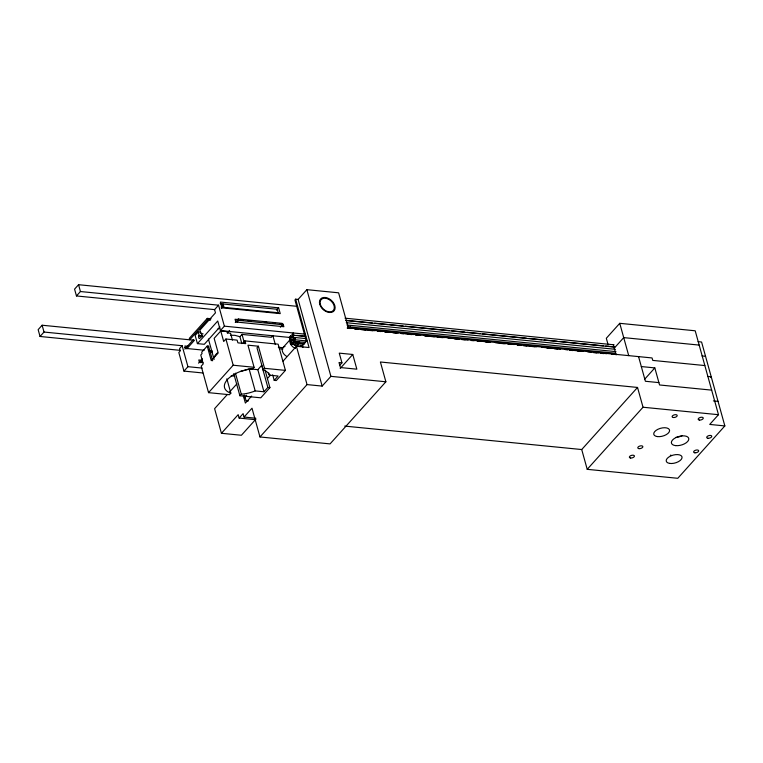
<?xml version="1.0" encoding="UTF-8"?>
<svg xmlns="http://www.w3.org/2000/svg" width="763" height="763" viewBox="0 0 763 763"><rect width="100%" height="100%" fill="white"/><g stroke="black" fill="none" stroke-linecap="round" stroke-linejoin="round"><path stroke-width="1.14" d="M292.296 339.955L289.93 339.716L290.169 338.41L291.352 338.896L291.638 339.926L291.218 342.186L290.541 341.91L291.18 344.227L303.016 345.391M305.744 336.464L293.908 335.291L293.269 332.973L291.914 334.48L292.591 334.757L292.172 337.017L291.58 337.685L290.398 337.198L290.636 335.901L293.002 336.13M304.361 343.894L292.534 342.721L291.847 342.444L292.267 340.184L292.868 339.516L294.051 340.002L293.812 341.299L305.639 342.473M293.812 341.299L295.157 339.802L294.518 337.484L294.27 338.782L293.097 338.305L292.811 337.275L293.23 335.014L293.908 335.291M208.337 347.27L208.595 346.192L207.221 346.059L201.699 352.201L202.071 353.565L200.783 355.005L203.254 363.884L201.203 366.164L208.547 392.649L229.434 394.709L230.836 393.155L226.849 378.782M186.782 348.844L194.489 340.269L42.127 325.229L38.15 329.654L40.038 336.473L179.963 350.322M296.759 306.297L78.551 284.704L74.574 289.129L76.462 295.949L214.575 309.616L218.552 305.19L224.37 326.163L220.393 330.579L217.741 321.013L197.417 343.627L195.147 335.434L198.246 331.991L200.535 332.21M40.038 336.473L44.016 332.048L182.128 345.715L187.946 366.688L183.969 371.104L178.819 352.525L180.259 350.913L179.601 348.538L182.128 345.715M76.462 295.949L80.439 291.533L218.552 305.19M211.103 318.753L207.269 318.371L189.3 338.371L189.701 339.793L207.67 319.802L210.54 320.088M184.865 349.111L193.325 339.697M221.308 308.557L222.853 306.84L222.281 304.799L223.082 303.912L224.045 307.384L278.218 312.744M214.575 309.616L215.471 312.83L199.839 330.217C200.383 333.059 204.503 335.558 199.591 338.486A1.745 0.925 -84.3 0 1 198.762 337.847L198.666 337.456A1.745 0.925 -84.3 0 1 198.895 335.73L202.634 335.739M219.925 326.917L204.293 344.304L197.417 343.627M232.438 340.136L230.54 333.269L227.336 332.945L226.964 331.581L220.774 330.97L214.145 338.352L218.199 352.973L211.275 360.68L207.221 346.059M198.58 363.169L202.453 358.858M235.252 322.368L238.266 319.01L282.243 323.359L282.625 324.723L280.364 327.241M200.621 362.683L202.205 360.918M227.336 332.945L229.596 330.436M237.131 322.053L238.638 320.374L282.625 324.723M272.677 374.833L274.213 380.365L276.273 380.565L285.419 370.389L278.152 344.18L244.952 340.899L245.715 343.627L237.884 342.854L237.131 340.126L225.924 339.01L223.693 341.5L220.774 330.97M241.833 343.588L239.925 336.721L242.014 334.404L271.323 337.303L272.83 335.625M242.634 343.484L244.952 340.899M276.454 310.159L278.629 307.823L280.24 313.622L221.966 307.851L220.354 302.053L278.629 307.823M208.547 392.649L233.192 365.219L254.089 367.289L247.956 345.172L258.399 346.211L264.532 368.319L263.121 369.883A23.262 11.559 -15.5 0 1 269.358 375.158L278.114 376.025L274.213 380.365M704.85 365.563L652.746 360.403L652.06 357.942L348.338 327.89L338.61 292.811L306.869 289.673L298.114 299.411L295.643 299.163L294.938 299.954L306.287 340.899L302.31 345.324L302.901 347.451M258.399 346.211L256.988 347.775L263.121 369.883M227.355 394.481L214.603 408.663L221.432 433.289L241.404 435.263L255.872 419.173M229.739 391.82L236.911 383.846M254.089 367.289L252.677 368.853A23.262 11.559 -15.5 0 0 233.163 374.938L229.568 377.504A23.262 11.559 -15.5 0 0 226.096 381.233L225.142 382.883A23.262 11.559 -15.5 0 0 230.836 393.155M250.159 368.901L257.827 369.664L261.719 365.324L267.851 387.442L263.96 391.772L255.195 390.904A23.262 11.559 -15.5 0 1 241.28 394.185L239.887 395.749L233.755 373.632M290.636 335.901L289.291 337.399L289.93 339.716M282.939 347.642L290.579 339.144A6.428 4.406 41.9 0 0 295.5 348.386M291.18 344.227L292.534 342.721M244.303 397.847L246.687 395.186M251.656 396.092L245.371 403.083L243.254 395.415M267.365 378.61L270.503 375.119M283.063 361.137L296.416 346.288L309.063 347.537L295.643 299.163M221.432 433.289L238.18 414.662L239.124 418.067L255.576 419.698M239.124 418.067L243.101 413.641L244.046 417.056L255.796 418.219M265.009 369.95L269.911 387.642L260.774 397.809L239.887 395.749M244.046 417.056L252 408.215L259.973 436.961L330.064 443.894L385.878 381.786L380.394 361.996L637.534 387.442L643.028 407.232L587.214 469.331L581.721 449.541L637.534 387.442M259.973 436.961L307.041 384.59L322.158 386.088L330.904 376.35L385.878 381.786M339.583 365.448L341.948 362.826L339.258 353.135L352.764 354.471L356.846 369.178L340.403 367.547L339.01 362.53L341.948 362.826M340.193 368.462L352.764 354.471M698.088 341.671L701.578 342.015L724.85 425.926L709.733 424.428L718.479 414.7L695.207 330.789L619.756 323.321L606.318 338.267L608.13 344.8M614.263 348.138L623.724 337.618L699.175 345.086M644.554 379.335L654.826 367.9L659.556 384.972L711.669 390.131M710.515 377.58L711.221 376.788L707.73 376.445M724.85 425.926L677.782 478.296L587.214 469.331M670.334 455.234L671.049 455.177M230.712 335.281L234.928 335.329L239.925 336.721M220.126 303.722L277.255 309.273L278.18 312.782M345.029 318.181L614.062 344.8M221.079 307.127L223.406 307.355M346.183 320.346L372.258 322.921M374.623 323.159L387.661 324.447M390.027 324.676L403.064 325.973M405.439 326.202L449.293 330.541M451.658 330.78L464.696 332.067M467.07 332.306L480.099 333.593M482.474 333.822L526.327 338.162M528.692 338.4L541.73 339.688M544.105 339.926L557.143 341.214M559.508 341.452L603.361 345.792M605.727 346.021L614.024 346.841M345.677 320.498L614.701 347.117M702.055 355.968L705.546 356.311M346.278 322.692L615.312 349.311M346.927 325.009L615.951 351.629M347.947 326.745L615.789 353.25M347.175 328.004L351.915 328.471M354.29 328.71L359.03 329.177M361.395 329.416L374.433 330.703M377.99 331.056L382.73 331.524M385.096 331.762L398.133 333.049M400.508 333.278L413.546 334.576M415.911 334.804L420.651 335.272M424.209 335.625L444.362 337.618M447.91 337.971L459.765 339.144M462.14 339.382L468.062 339.964M471.62 340.317L475.168 340.67M477.543 340.908L490.58 342.196M495.321 342.663L505.983 343.722M508.358 343.951L514.281 344.542M517.839 344.895L521.396 345.248M523.761 345.477L536.799 346.764M541.539 347.241L552.202 348.29M554.577 348.529L560.5 349.111M565.24 349.578L567.615 349.816M569.98 350.055L583.018 351.342M587.758 351.81L591.315 352.163M593.69 352.401L598.43 352.868M600.796 353.097L606.728 353.689M611.468 354.156L613.833 354.394M347.852 328.281L350.227 328.519M354.967 328.987L357.332 329.225M360.889 329.578L365.63 330.045M369.187 330.398L372.745 330.741M377.485 331.218L381.042 331.571M384.59 331.915L388.148 332.267M392.888 332.744L396.445 333.088M401.185 333.565L403.56 333.793M408.3 334.261L411.848 334.614M415.406 334.967L418.963 335.319M424.886 335.901L427.261 336.14M430.818 336.493L434.366 336.845M437.924 337.198L442.664 337.666M454.519 338.839L458.077 339.192M461.634 339.545L465.182 339.897M471.114 340.479L473.48 340.718M477.037 341.061L480.595 341.414M485.335 341.891L488.892 342.234M499.555 343.293L504.295 343.76M507.853 344.113L511.41 344.466M517.333 345.048L519.698 345.286M523.256 345.639L526.813 345.992M531.553 346.459L535.111 346.812M546.957 347.985L550.514 348.338M554.072 348.691L557.629 349.044M569.475 350.207L573.032 350.56M577.772 351.037L581.33 351.381M593.185 352.554L596.733 352.907M600.29 353.259L603.848 353.612M238.561 319.583L235.052 319.239L235.805 321.967L283.874 326.726L283.111 323.998L279.601 323.646M240.908 319.821L243.254 320.05M247.946 320.517L251.466 320.861M264.36 322.139L266.707 322.368M272.563 322.949L274.909 323.178M641.321 366.564L654.826 367.9M224.37 326.163L305.095 334.146M296.778 335.367L305.057 336.187M292.811 337.275L306.344 338.658M290.398 337.198L292.763 337.437M220.393 330.579L290.007 337.475M293.097 338.305L295.462 338.534M295.157 339.802L306.993 340.975M292.267 340.184L294.632 340.422M295.271 342.377L297.637 342.606M294.766 342.539L297.131 342.768M291.847 342.444L304.866 343.731M200.774 333.603L203.072 333.832M198.895 335.73L202.329 336.073M658.908 382.606L645.393 381.271L638.555 356.607M278.342 347.26L282.968 347.718M279.315 348.701L282.873 349.053M187.975 346.297L184.884 345.992L185.543 348.376L204.198 350.227M184.56 347.594L186.62 347.794M210.025 350.799L212.352 351.028M713.386 400.899L718.04 401.357M202.29 360.327L198.781 359.974L199.42 362.301L202.929 362.644M264.532 368.319L285.419 370.389M643.028 407.232L718.479 414.7M187.946 366.688L202.109 368.081M183.969 371.104L202.853 372.973M231.17 375.777L234.708 376.13M267.851 387.442L269.911 387.642M248.385 400.937L246.058 400.699L244.513 395.148M344.723 426.097L581.721 449.541M619.756 323.321L628.712 355.634M613.318 344.733L616.132 354.9M306.869 289.673L330.904 376.35M298.114 299.411L322.158 386.088M296.416 346.288L307.041 384.59M273.001 336.14L275.338 344.561M268.738 372.945L269.358 375.158M257.827 369.664L263.96 391.772M238.266 319.01L238.638 320.374M242.014 334.404L244.236 342.415M255.195 390.904L249.062 368.796A23.262 11.559 -15.5 0 1 240.45 371.371M235.452 373.183L241.28 394.185M225.924 339.01L233.192 365.219M207.269 318.371L207.67 319.802M208.413 339.03L214.098 359.497M208.595 346.192L212.648 360.813M198.246 331.991L199.191 335.396M78.551 284.704L80.439 291.533M42.127 325.229L44.016 332.048M682.17 435.663A8.975 4.464 -15.5 0 1 675.541 437.476M350.351 326.469A1.946 0.963 -15.5 0 1 350.284 326.23M299.201 341.729A1.946 1.326 41.9 0 1 298.352 341.652M301.07 345.238A6.428 4.406 41.9 0 1 300.889 346.478M286.411 356.207A6.428 4.406 41.9 0 1 282.262 350.589A6.428 4.406 41.9 0 1 284.981 346.488M298.066 344.218A2.985 2.041 41.9 0 1 296.149 345.83A2.985 2.041 41.9 0 1 293.211 343.731M212.41 352.334A17.959 8.927 -15.5 0 1 208.928 349.521M217.999 328.834A15.508 7.706 -15.5 0 1 219.878 328.138M214.193 357.408A15.508 7.706 -15.5 0 1 217.36 353.011M673.395 417.514A2.613 1.297 -15.5 0 0 677.21 415.577A2.613 1.297 -15.5 0 0 673.405 415.196A2.613 1.297 -15.5 0 0 673.395 417.514M694.893 452.812A2.613 1.297 -15.5 0 0 698.698 450.876A2.613 1.297 -15.5 0 0 694.893 450.504A2.613 1.297 -15.5 0 0 694.893 452.812M639.051 448.654A2.613 1.297 -15.5 0 0 642.866 446.717A2.613 1.297 -15.5 0 0 639.051 446.345A2.613 1.297 -15.5 0 0 639.051 448.654M657.401 436.589A8.164 4.053 -15.5 0 0 669.59 430.752A8.164 4.053 -15.5 0 0 657.983 429.254A8.164 4.053 -15.5 0 0 657.401 436.589M707.959 438.267A2.613 1.297 -15.5 0 0 711.774 436.341A2.613 1.297 -15.5 0 0 707.959 435.959A2.613 1.297 -15.5 0 0 707.959 438.267M699.452 420.089A2.613 1.297 -15.5 0 0 703.267 418.153A2.613 1.297 -15.5 0 0 699.452 417.771A2.613 1.297 -15.5 0 0 699.452 420.089M675.713 445.63A8.975 4.464 -15.5 0 0 688.817 438.983A8.975 4.464 -15.5 0 0 675.722 437.685A8.975 4.464 -15.5 0 0 675.713 445.63M669.485 463.379A8.164 4.053 -15.5 0 0 682.027 457.857A8.164 4.053 -15.5 0 0 670.877 455.912A8.164 4.053 -15.5 0 0 669.485 463.379M630.62 458.029A2.613 1.297 -15.5 0 0 634.435 456.093A2.613 1.297 -15.5 0 0 630.629 455.721A2.613 1.297 -15.5 0 0 630.62 458.029M319.716 304.218A8.975 6.152 41.9 0 0 332.859 311.848A8.975 6.152 41.9 0 0 329.254 298.838A8.975 6.152 41.9 0 0 319.716 304.218M320.336 304.37A8.164 5.589 41.9 0 0 332.277 311.304A8.164 5.589 41.9 0 0 329.006 299.478A8.164 5.589 41.9 0 0 320.336 304.37"/></g></svg>
